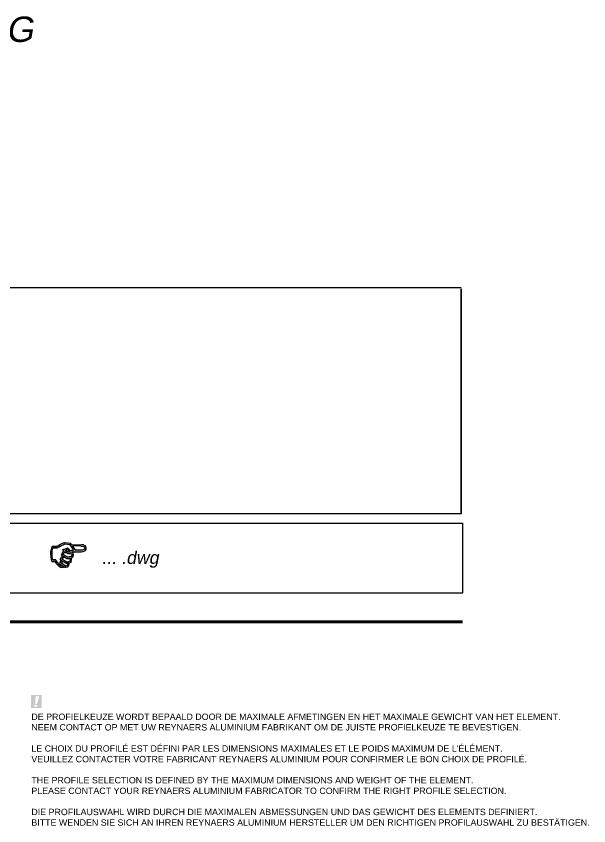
# Model space of a CAD drawing. Header units: millimetres. Extents: x -157 to 4988, y 4688 to 7765.
# Drawn here: x 3183 to 4988, y 5214 to 7765 of the extents above; entities that cross this region are included whole.
import ezdxf
from ezdxf.enums import TextEntityAlignment as Align

# ---------------------------------------------------------------- set-up
doc = ezdxf.new("R2010")
doc.units = ezdxf.units.MM
doc.header["$LTSCALE"] = 0.2
doc.layers.add('RI-LAYOUT', color=7, linetype='Continuous')
doc.layers.add('RI-TEXT-LIBRARY', color=7, linetype='Continuous')
doc.styles.add('T5', font='arial.ttf', dxfattribs={"oblique": 10, "height": 3.5})

# ---------------------------------------------------------------- blocks, each defined once
blk = doc.blocks.new('icon-see-page')
at = {"layer": 'RI-LAYOUT'}
h = blk.add_hatch(color=256, dxfattribs=at)
h.paths.add_polyline_path([(1.874, 2.589), (2.148, 2.226), (2.018, 2.133), (1.972, 2.127), (1.845, 2.167), (1.719, 2.286), (1.671, 2.352), (1.532, 2.264), (1.389, 2.224), (1.338, 2.221), (1.307, 2.223), (1.311, 2.1), (1.352, 2.094), (1.499, 2.119), (1.639, 2.192), (1.654, 2.203), (1.785, 2.079), (1.848, 2.039), (2.035, 2.009), (2.099, 2.029), (2.734, 2.039), (2.906, 2.054), (3.033, 2.101), (3.043, 2.107), (3.14, 2.251), (3.146, 2.309), (3.093, 2.488), (3.047, 2.529), (2.936, 2.571), (2.77, 2.591), (2.701, 2.592), (1.98, 2.614), (1.908, 2.71), (1.421, 2.774), (1.267, 2.706), (1.121, 2.632), (0.984, 2.554), (0.855, 2.47), (0.824, 2.448), (0.446, 2.448), (0.393, 2.249), (0.362, 2.042), (0.352, 1.839), (0.363, 1.632), (0.396, 1.423), (0.437, 1.264), (0.689, 1.264), (0.808, 1.093), (0.926, 0.955), (1.041, 0.851), (1.085, 0.82), (1.191, 0.807), (1.335, 0.832), (1.399, 0.857), (1.277, 0.938), (1.161, 0.921), (1.099, 0.931), (0.978, 1.047), (0.866, 1.185), (0.762, 1.347), (0.735, 1.395), (0.497, 1.395), (0.458, 1.608), (0.442, 1.817), (0.442, 1.855), (0.454, 2.064), (0.491, 2.274), (0.504, 2.324), (0.825, 2.324), (1.02, 2.434), (1.181, 2.523), (1.31, 2.591), (1.407, 2.636), (1.426, 2.645)])
h.paths.add_polyline_path([(2.069, 2.491), (2.715, 2.468), (2.916, 2.448), (3.03, 2.387), (3.059, 2.307), (2.953, 2.201), (2.83, 2.173), (2.661, 2.163), (2.632, 2.163), (2.231, 2.16), (2.274, 2.223)], flags=16)
h.paths.add_polyline_path([(1.504, 2.11), (1.375, 2.071), (1.266, 1.955), (1.18, 1.774), (1.304, 1.698), (1.426, 1.623), (1.609, 1.506), (1.869, 1.509), (1.968, 1.529), (2.084, 1.625), (2.123, 1.789), (2.102, 1.915), (2.035, 2.009), (1.848, 2.039), (1.687, 2.037), (1.594, 2.092)], flags=17)
h.paths.add_polyline_path([(1.583, 1.966), (1.662, 1.908), (1.889, 1.908), (1.998, 1.88), (2.033, 1.792), (1.98, 1.67), (1.839, 1.628), (1.825, 1.628), (1.638, 1.63), (1.302, 1.824), (1.405, 1.959), (1.504, 1.986)], flags=16)
h.paths.add_polyline_path([(1.323, 1.583), (1.426, 1.623), (1.304, 1.698), (1.194, 1.602), (1.093, 1.418), (1.09, 1.41), (1.2, 1.34), (1.295, 1.277), (1.532, 1.125), (1.788, 1.125), (1.927, 1.202), (1.938, 1.216), (1.987, 1.405), (1.968, 1.529), (1.869, 1.509), (1.896, 1.403), (1.851, 1.284), (1.721, 1.244), (1.562, 1.249), (1.219, 1.461)], flags=17)
h.paths.add_polyline_path([(1.291, 1.273), (1.295, 1.277), (1.2, 1.34), (1.097, 1.18), (1.057, 1.072), (1.277, 0.938), (1.399, 0.857), (1.465, 0.817), (1.526, 0.812), (1.684, 0.849), (1.771, 0.959), (1.789, 1.085), (1.788, 1.125), (1.703, 1.125), (1.651, 0.972), (1.539, 0.936), (1.47, 0.938), (1.18, 1.133)], flags=17)
at = {"color": 6}
for p, q in [((0.855, 2.47), (0.984, 2.554)), ((0.984, 2.554), (1.121, 2.632)), ((1.121, 2.632), (1.267, 2.706)), ((1.181, 2.523), (1.31, 2.591)), ((1.267, 2.706), (1.421, 2.774)), ((1.31, 2.591), (1.407, 2.636)), ((1.426, 2.645), (1.407, 2.636)), ((1.421, 2.774), (1.908, 2.71)), ((1.874, 2.589), (1.426, 2.645)), ((2.148, 2.226), (1.874, 2.589)), ((1.98, 2.614), (1.908, 2.71)), ((1.98, 2.614), (2.701, 2.592)), ((2.701, 2.592), (2.77, 2.591)), ((2.936, 2.571), (2.77, 2.591)), ((2.936, 2.571), (3.047, 2.529)), ((0.352, 1.839), (0.362, 2.042)), ((0.362, 2.042), (0.393, 2.249)), ((0.393, 2.249), (0.446, 2.448)), ((0.442, 1.855), (0.454, 2.064)), ((0.446, 2.448), (0.446, 2.448)), ((0.446, 2.448), (0.824, 2.448)), ((0.824, 2.448), (0.446, 2.448)), ((0.824, 2.448), (0.446, 2.448)), ((0.454, 2.064), (0.491, 2.274)), ((0.504, 2.324), (0.491, 2.274)), ((0.825, 2.324), (0.504, 2.324)), ((0.855, 2.47), (0.824, 2.448)), ((1.02, 2.434), (0.825, 2.324)), ((1.02, 2.434), (1.181, 2.523)), ((1.18, 1.774), (1.266, 1.955)), ((1.266, 1.955), (1.375, 2.071)), ((1.302, 1.824), (1.405, 1.959)), ((1.307, 2.223), (1.338, 2.221)), ((1.311, 2.1), (1.307, 2.223)), ((1.311, 2.1), (1.352, 2.094)), ((1.389, 2.224), (1.338, 2.221)), ((1.352, 2.094), (1.499, 2.119)), ((1.375, 2.071), (1.504, 2.11)), ((1.532, 2.264), (1.389, 2.224)), ((1.504, 1.986), (1.405, 1.959)), ((1.639, 2.192), (1.499, 2.119)), ((1.504, 2.11), (1.594, 2.092)), ((1.504, 1.986), (1.583, 1.966)), ((1.532, 2.264), (1.671, 2.352)), ((1.662, 1.908), (1.583, 1.966)), ((1.687, 2.037), (1.594, 2.092)), ((1.654, 2.203), (1.639, 2.192)), ((1.785, 2.079), (1.654, 2.203)), ((1.671, 2.352), (1.719, 2.286)), ((1.687, 2.037), (1.848, 2.039)), ((1.845, 2.167), (1.719, 2.286)), ((1.848, 2.039), (1.785, 2.079)), ((1.845, 2.167), (1.972, 2.127)), ((1.848, 2.039), (2.035, 2.009)), ((2.018, 2.133), (1.972, 2.127)), ((2.018, 2.133), (2.148, 2.226)), ((2.099, 2.029), (2.035, 2.009)), ((2.102, 1.915), (2.035, 2.009)), ((2.274, 2.223), (2.069, 2.491)), ((2.715, 2.468), (2.069, 2.491)), ((2.099, 2.029), (2.734, 2.039)), ((2.123, 1.789), (2.102, 1.915)), ((2.274, 2.223), (2.231, 2.16)), ((2.632, 2.163), (2.231, 2.16)), ((2.661, 2.163), (2.632, 2.163)), ((2.83, 2.173), (2.661, 2.163)), ((2.715, 2.468), (2.916, 2.448)), ((2.734, 2.039), (2.906, 2.054)), ((2.953, 2.201), (2.83, 2.173)), ((2.906, 2.054), (3.033, 2.101)), ((2.916, 2.448), (3.03, 2.387)), ((2.953, 2.201), (3.059, 2.307)), ((3.059, 2.307), (3.03, 2.387)), ((3.043, 2.107), (3.033, 2.101)), ((3.043, 2.107), (3.14, 2.251)), ((3.093, 2.488), (3.047, 2.529)), ((3.146, 2.309), (3.093, 2.488)), ((3.14, 2.251), (3.146, 2.309)), ((0.363, 1.632), (0.352, 1.839)), ((0.396, 1.423), (0.363, 1.632)), ((0.437, 1.264), (0.396, 1.423)), ((0.442, 1.817), (0.442, 1.855)), ((0.458, 1.608), (0.442, 1.817)), ((0.497, 1.395), (0.458, 1.608)), ((0.735, 1.395), (0.497, 1.395)), ((0.497, 1.395), (0.735, 1.395)), ((0.497, 1.395), (0.735, 1.395)), ((0.735, 1.395), (0.762, 1.347)), ((0.735, 1.395), (0.735, 1.395)), ((0.866, 1.185), (0.762, 1.347)), ((1.093, 1.418), (1.09, 1.41)), ((1.09, 1.41), (1.2, 1.34)), ((1.093, 1.418), (1.194, 1.602)), ((1.097, 1.18), (1.2, 1.34)), ((1.18, 1.774), (1.304, 1.698)), ((1.194, 1.602), (1.304, 1.698)), ((1.2, 1.34), (1.295, 1.277)), ((1.2, 1.34), (1.295, 1.277)), ((1.323, 1.583), (1.219, 1.461)), ((1.562, 1.249), (1.219, 1.461)), ((1.295, 1.277), (1.291, 1.273)), ((1.532, 1.125), (1.295, 1.277)), ((1.638, 1.63), (1.302, 1.824)), ((1.426, 1.623), (1.304, 1.698)), ((1.304, 1.698), (1.426, 1.623)), ((1.323, 1.583), (1.426, 1.623)), ((1.426, 1.623), (1.609, 1.506)), ((1.609, 1.506), (1.869, 1.509)), ((1.638, 1.63), (1.825, 1.628)), ((1.662, 1.908), (1.889, 1.908)), ((1.851, 1.284), (1.721, 1.244)), ((1.839, 1.628), (1.825, 1.628)), ((1.98, 1.67), (1.839, 1.628)), ((1.896, 1.403), (1.851, 1.284)), ((1.968, 1.529), (1.869, 1.509)), ((1.968, 1.529), (1.869, 1.509)), ((1.896, 1.403), (1.869, 1.509)), ((1.889, 1.908), (1.998, 1.88)), ((1.938, 1.216), (1.987, 1.405)), ((1.968, 1.529), (2.084, 1.625)), ((1.987, 1.405), (1.968, 1.529)), ((1.98, 1.67), (2.033, 1.792)), ((1.998, 1.88), (2.033, 1.792)), ((2.084, 1.625), (2.123, 1.789)), ((0.437, 1.264), (0.689, 1.264)), ((0.808, 1.093), (0.689, 1.264)), ((0.926, 0.955), (0.808, 1.093)), ((0.978, 1.047), (0.866, 1.185)), ((1.041, 0.851), (0.926, 0.955)), ((1.099, 0.931), (0.978, 1.047)), ((1.085, 0.82), (1.041, 0.851)), ((1.057, 1.072), (1.097, 1.18)), ((1.057, 1.072), (1.277, 0.938)), ((1.085, 0.82), (1.191, 0.807)), ((1.099, 0.931), (1.161, 0.921)), ((1.161, 0.921), (1.277, 0.938)), ((1.18, 1.133), (1.291, 1.273)), ((1.47, 0.938), (1.18, 1.133)), ((1.191, 0.807), (1.335, 0.832)), ((1.277, 0.938), (1.399, 0.857)), ((1.335, 0.832), (1.399, 0.857)), ((1.465, 0.817), (1.399, 0.857)), ((1.465, 0.817), (1.526, 0.812)), ((1.47, 0.938), (1.539, 0.936)), ((1.526, 0.812), (1.684, 0.849)), ((1.788, 1.125), (1.532, 1.125)), ((1.532, 1.125), (1.703, 1.125)), ((1.788, 1.125), (1.532, 1.125)), ((1.539, 0.936), (1.651, 0.972)), ((1.562, 1.249), (1.721, 1.244)), ((1.651, 0.972), (1.703, 1.125)), ((1.684, 0.849), (1.771, 0.959)), ((1.703, 1.125), (1.788, 1.125)), ((1.788, 1.125), (1.703, 1.125)), ((1.771, 0.959), (1.789, 1.085)), ((1.927, 1.202), (1.788, 1.125)), ((1.789, 1.085), (1.788, 1.125)), ((1.938, 1.216), (1.927, 1.202))]:
    blk.add_line(p, q, dxfattribs=at)
blk = doc.blocks.new('A$C5CCF0DA9')
at = {"layer": 'RI-LAYOUT'}
h = blk.add_hatch(color=256, dxfattribs=at)
h.paths.add_polyline_path([(3.37, 4.22), (0.05, 4.22), (0.05, 0.07), (3.37, 0.07)])
h.paths.add_polyline_path([(2.44, 3.14), (1.9, 1.37), (1.37, 1.37), (1.43, 3.14), (1.56, 3.87), (2.57, 3.87)], flags=16)
h.paths.add_polyline_path([(2.03, 1.01), (1.95, 0.55), (1.01, 0.55), (1.09, 1.01)], flags=16)

msp = doc.modelspace()

# ---------------------------------------------------------------- linework, layer by layer
at = {"layer": 'RI-LAYOUT'}
for p, q in [((4585.42, 6909.27), (-152.93, 6909.27)), ((4585.42, 6906.45), (4585.42, 6196.61)), ((4585.42, 6196.61), (4585.42, 6906.07)), ((4585.42, 6196.61), (-152.93, 6199.82)), ((675.96, 6167.61), (4590.43, 6167.61)), ((4590.43, 5948.58), (4590.43, 6167.61)), ((2633.2, 5948.58), (4590.43, 5948.58))]:
    msp.add_line(p, q, dxfattribs=at)
at = {"layer": 'RI-LAYOUT', "const_width": 10}
msp.add_lwpolyline([(2330.29, 5856.78), (4590.43, 5856.78)], dxfattribs=at)

# ---------------------------------------------------------------- block references
at = {"xscale": 40, "yscale": 40, "zscale": 0.8}
msp.add_blockref('icon-see-page', (3277.9, 5996.18), dxfattribs=at)
at = {"xscale": 10, "yscale": 10}
msp.add_blockref('A$C5CCF0DA9', (3229.25, 5584.35), dxfattribs=at)

# ---------------------------------------------------------------- texts
at = {"layer": 'RI-TEXT-LIBRARY', "style": 'T5', "oblique": 10}
for s, height, p in [('SLIMLINE 38 FERRO & CUBIC WINDOWS - OUTWARD OPENING', 80, (-152.93, 7660.02)), ('... .dwg', 40, (3451.81, 6027.32))]:
    msp.add_text(s, height=height, dxfattribs=at).set_placement(p, align=Align.BOTTOM_LEFT)
at = {"layer": 'RI-TEXT-LIBRARY', "insert": (3230.45, 5567.75), "char_height": 20, "attachment_point": 1, "style": 'T5'}
msp.add_mtext_dynamic_manual_height_columns("{\\Q0;DE PROFIELKEUZE WORDT BEPAALD DOOR DE MAXIMALE AFMETINGEN EN HET MAXIMALE GEWICHT VAN HET ELEMENT.\\PNEEM CONTACT OP MET UW REYNAERS ALUMINIUM FABRIKANT OM DE JUISTE PROFIELKEUZE TE BEVESTIGEN.\\P\\PLE CHOIX DU PROFILÉ EST DÉFINI PAR LES DIMENSIONS MAXIMALES ET LE POIDS MAXIMUM DE L'ÉLÉMENT.\\PVEUILLEZ CONTACTER VOTRE FABRICANT REYNAERS ALUMINIUM POUR CONFIRMER LE BON CHOIX DE PROFILÉ.\\P\\PTHE PROFILE SELECTION IS DEFINED BY THE MAXIMUM DIMENSIONS AND WEIGHT OF THE ELEMENT. \\PPLEASE CONTACT YOUR REYNAERS ALUMINIUM FABRICATOR TO CONFIRM THE RIGHT PROFILE SELECTION. \\P\\PDIE PROFILAUSWAHL WIRD DURCH DIE MAXIMALEN ABMESSUNGEN UND DAS GEWICHT DES ELEMENTS DEFINIERT.\\PBITTE WENDEN SIE SICH AN IHREN REYNAERS ALUMINIUM HERSTELLER UM DEN RICHTIGEN PROFILAUSWAHL ZU BESTÄTIGEN\\C167;\\c8210719;.}", width=18102.131, gutter_width=1472.87, heights=[0], dxfattribs=at)

doc.saveas('drawing.dxf')
